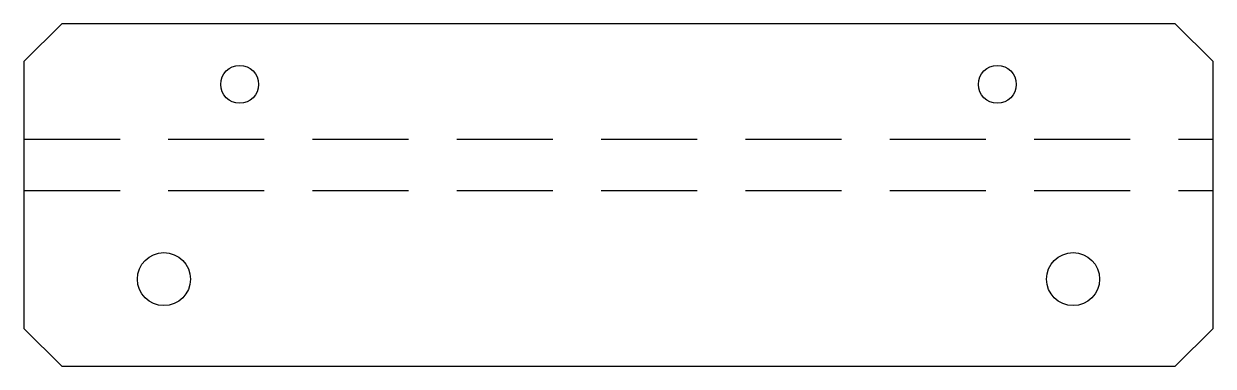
# Model space of a CAD drawing. Extents: x 0 to 157, y 0 to 45.
import ezdxf

# ---------------------------------------------------------------- set-up
doc = ezdxf.new("R2010")
doc.units = 0
doc.header["$MEASUREMENT"] = 0
doc.linetypes.add('DASHED', pattern=[19.05, 12.7, -6.35])
doc.layers.get('0').update_dxf_attribs({"linetype": 'CONTINUOUS'})

msp = doc.modelspace()

# ---------------------------------------------------------------- linework, layer by layer
for p, q in [((5, 45.22), (0, 40.22)), ((152, 45.22), (5, 45.22)), ((157, 40.22), (152, 45.22)), ((0, 40.22), (0, 5)), ((157, 5), (157, 40.22)), ((0, 5), (5, 0)), ((152, 0), (157, 5)), ((5, 0), (152, 0))]:
    msp.add_line(p, q)
at = {"linetype": 'DASHED'}
for p, q in [((0, 30), (157, 30)), ((0, 23.22), (157, 23.22))]:
    msp.add_line(p, q, dxfattribs=at)
for centre, radius in [((28.5, 37.22), 2.5), ((128.5, 37.22), 2.5), ((18.5, 11.5), 3.5), ((138.5, 11.5), 3.5)]:
    msp.add_circle(centre, radius)

doc.saveas('drawing.dxf')
